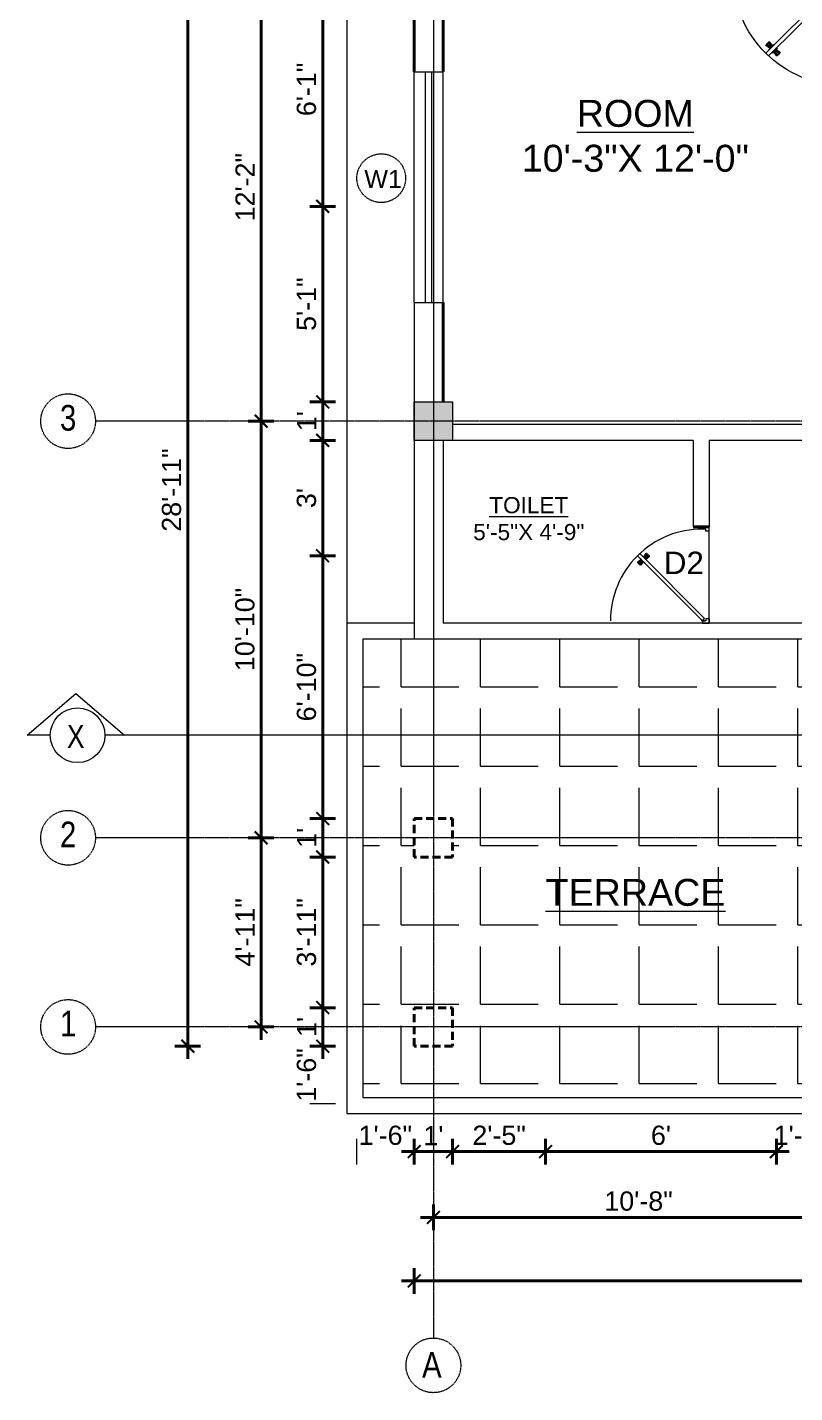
# Model space of a CAD drawing. Header units: inches. Extents: x 160056 to 168773, y -25300 to -22134.
# Drawn here: x 167618.6 to 167858, y -23704.1 to -23278.1 of the extents above; entities that cross this region are included whole.
import ezdxf

# ---------------------------------------------------------------- set-up
doc = ezdxf.new("R2010")
doc.units = ezdxf.units.IN
doc.header["$LTSCALE"] = 0.5
doc.header["$MEASUREMENT"] = 0
doc.header["$PDMODE"] = 66
doc.linetypes.add('CENTER', pattern=[2, 1.25, -0.25, 0.25, -0.25])
doc.linetypes.add('HIDDEN', pattern=[0.375, 0.25, -0.125])
for name, color, linetype, lineweight in [('Annotate-Lite.w', 177, 'Continuous', 9), ('Annotations-Bold.w', 177, 'Continuous', 13), ('DOOR & WIN', 1, 'Continuous', 25), ('PUERTAS', 7, 'Continuous', 9), ('TEXT', 220, 'Continuous', 9), ('wall', 1, 'Continuous', 40)]:
    doc.layers.add(name, color=color, linetype=linetype, lineweight=lineweight)
doc.styles.add('ARAIL', font='ARIALN.TTF')
doc.styles.add('DIMTEXT', font='arial.ttf', dxfattribs={"height": 6})
doc.styles.add('gaurav', font='arial.ttf')
doc.styles.get("Standard").update_dxf_attribs({"font": 'arial.ttf'})
doc.dimstyles.new('1 by 96', dxfattribs={"dimtxt": 6, "dimasz": 4, "dimexe": 4, "dimexo": 4, "dimgap": 2, "dimtad": 1, "dimdec": 0, "dimzin": 0, "dimdsep": 46, "dimlunit": 4, "dimtxsty": 'Standard', "dimblk": 'ARCHTICK', "dimcen": 0, "dimdle": 4, "dimadec": 0, "dimazin": 0, "dimtfac": 1, "dimtdec": 0, "dimtix": 1, "dimtofl": 0, "dimtmove": 1, "dimatfit": 3, "dimldrblk": 'ARCHTICK', "dimfxl": 4, "dimfxlon": 1, "dimtolj": 1, "dimtzin": 0, "dimlwd": -1, "dimlwe": -1, "dimarcsym": 0})

# ---------------------------------------------------------------- blocks, each defined once
blk = doc.blocks.new('2ft6in')
at = {"layer": 'PUERTAS', "color": 2}
for p, q in [((0.84, 2.1), (21.02, 22.28)), ((21.71, 21.6), (1.47, 1.37)), ((18.33, 21.76), (18.31, 21.77)), ((21.71, 21.6), (21.02, 22.28)), ((21.18, 18.9), (21.2, 18.89)), ((0, 2), (0, 0)), ((0.6, 2), (0, 2)), ((1.33, 0), (0, 0)), ((0.6, 1.26), (0.6, 2.04)), ((0.67, 1.26), (0.6, 1.26)), ((0.67, 1.26), (0.67, 2.01)), ((0.67, 1), (0.67, 1.26)), ((1.33, 1), (0.67, 1)), ((1.31, 1.53), (0.79, 2.06)), ((1.36, 1.58), (0.81, 2.12)), ((1.36, 1.58), (1.31, 1.53)), ((1.47, 1.37), (1.31, 1.53)), ((1.33, 0), (1.33, 1)), ((28.67, 0), (28.67, 1)), ((28.67, 1), (29.33, 1)), ((28.67, 0), (30, 0)), ((29.33, 1), (29.33, 2)), ((29.33, 2), (30, 2)), ((30, 0), (30, 2))]:
    blk.add_line(p, q, dxfattribs=at)
at = {"layer": 'PUERTAS', "color": 8}
for p, q in [((18.81, 20.78), (18.04, 21.4)), ((18.86, 20.83), (18.08, 21.46)), ((18.95, 20.92), (18.2, 21.58)), ((18.44, 21.9), (18.31, 21.77)), ((19.07, 21.03), (18.34, 21.72)), ((18.44, 21.9), (18.56, 22.02)), ((18.58, 22.01), (18.56, 22.02)), ((19.3, 21.26), (18.61, 22)), ((19.42, 21.38), (18.75, 22.14)), ((19.51, 21.48), (18.88, 22.26)), ((19.55, 21.53), (18.93, 22.3)), ((19.53, 21.21), (19.44, 21.3)), ((20.07, 21.42), (19.64, 21.15)), ((18.91, 20.27), (19.19, 20.69)), ((19.13, 20.8), (19.03, 20.9)), ((19.15, 20.82), (19.05, 20.92)), ((19.09, 20.44), (19.25, 20.76)), ((19.19, 20.87), (19.1, 20.96)), ((19.25, 20.93), (19.16, 21.02)), ((19.28, 20.63), (19.32, 20.83)), ((19.4, 21.08), (19.31, 21.17)), ((19.47, 21.15), (19.38, 21.24)), ((19.43, 20.78), (19.4, 20.9)), ((19.51, 21.19), (19.42, 21.28)), ((19.55, 20.91), (19.43, 20.94)), ((19.7, 21.06), (19.51, 21.01)), ((19.89, 21.24), (19.58, 21.08)), ((19.69, 19.49), (20.12, 19.76)), ((19.87, 19.67), (20.18, 19.83)), ((20.06, 19.85), (20.25, 19.9)), ((20.21, 20), (20.33, 19.97)), ((20.21, 19.38), (20.83, 18.61)), ((20.23, 19.7), (20.32, 19.61)), ((20.25, 19.72), (20.34, 19.63)), ((20.25, 19.43), (20.88, 18.65)), ((20.29, 19.76), (20.38, 19.67)), ((20.33, 20.13), (20.36, 20.01)), ((20.34, 19.53), (21, 18.77)), ((20.36, 19.83), (20.45, 19.74)), ((20.48, 20.28), (20.44, 20.08)), ((20.46, 19.64), (21.14, 18.91)), ((20.5, 19.98), (20.6, 19.89)), ((20.67, 20.47), (20.51, 20.15)), ((20.85, 20.64), (20.57, 20.22)), ((20.57, 20.04), (20.66, 19.95)), ((20.61, 20.09), (20.7, 19.99)), ((20.63, 20.11), (20.72, 20.01)), ((20.69, 19.87), (21.42, 19.19)), ((20.81, 19.99), (21.56, 19.33)), ((20.9, 20.08), (21.68, 19.45)), ((20.95, 20.13), (21.72, 19.51)), ((21.32, 19.01), (21.2, 18.89)), ((21.32, 19.01), (21.44, 19.14)), ((21.43, 19.15), (21.44, 19.14)), ((0, 0), (30, 0))]:
    blk.add_line(p, q, dxfattribs=at)
at = {"layer": 'PUERTAS', "color": 1}
for p, q in [((18.06, 21.44), (18.48, 21.86)), ((18.74, 20.79), (18.06, 21.34)), ((18.08, 21.51), (18.45, 21.88)), ((18.11, 21.49), (18.08, 21.51)), ((18.82, 22.25), (18.45, 21.88)), ((18.9, 22.28), (18.48, 21.86)), ((18.84, 22.23), (18.82, 22.25)), ((19.54, 21.59), (18.99, 22.27)), ((19.54, 21.5), (19.18, 21.15)), ((19.45, 21.31), (19.24, 21.1)), ((19.45, 21.41), (19.45, 21.41)), ((19.54, 21.22), (19.45, 21.31)), ((20.12, 21.49), (19.74, 21.24)), ((20.22, 21.48), (20.22, 21.49)), ((18.83, 20.8), (19.18, 21.15)), ((18.84, 20.21), (19.1, 20.6)), ((18.85, 20.11), (18.84, 20.12)), ((18.92, 20.89), (18.93, 20.88)), ((19.02, 20.88), (19.24, 21.1)), ((19.12, 20.8), (19.03, 20.89)), ((19.1, 20.7), (19.11, 20.69)), ((19.1, 20.6), (19.1, 20.6)), ((19.11, 20.79), (19.33, 21.01)), ((19.55, 21.22), (19.33, 21.01)), ((19.53, 19.43), (19.54, 19.42)), ((19.64, 21.23), (19.64, 21.23)), ((19.64, 19.42), (20.02, 19.67)), ((19.74, 21.24), (19.73, 21.23)), ((20.02, 19.67), (20.03, 19.68)), ((20.12, 19.68), (20.12, 19.68)), ((20.21, 19.69), (20.43, 19.9)), ((20.22, 19.41), (20.57, 19.76)), ((20.22, 19.69), (20.31, 19.6)), ((20.22, 19.32), (20.76, 18.64)), ((20.31, 19.6), (20.52, 19.81)), ((20.31, 19.5), (20.31, 19.5)), ((20.65, 20.12), (20.43, 19.9)), ((20.74, 20.03), (20.52, 19.81)), ((20.93, 20.11), (20.57, 19.76)), ((20.64, 20.11), (20.73, 20.02)), ((20.66, 20.31), (20.65, 20.31)), ((20.65, 20.21), (20.65, 20.22)), ((20.91, 20.7), (20.66, 20.31)), ((20.84, 20.02), (20.83, 20.03)), ((20.86, 18.63), (21.28, 19.05)), ((20.91, 20.8), (20.91, 20.79)), ((20.91, 18.68), (20.94, 18.66)), ((20.94, 18.66), (21.31, 19.03)), ((21.02, 20.12), (21.7, 19.57)), ((21.7, 19.47), (21.28, 19.05)), ((21.67, 19.4), (21.31, 19.03)), ((21.65, 19.42), (21.67, 19.4))]:
    blk.add_line(p, q, dxfattribs=at)
at = {"layer": 'PUERTAS', "color": 2}
for radius in [0.129, 0.0627]:
    blk.add_circle((0.68, 2.14), radius, dxfattribs=at)
at = {"layer": 'PUERTAS', "color": 8}
blk.add_arc((0.68, 2.14), 28.65, 359.7285, 90.0333, dxfattribs=at)
at = {"layer": 'PUERTAS', "color": 1}
for centre, start, end in [((18.94, 22.23), 38.9236, 135), ((19.4, 21.36), 315, 45), ((19.49, 21.55), 315, 38.9236), ((20.17, 21.44), 45, 135), ((18.78, 20.84), 231.0764, 315), ((18.89, 20.16), 135, 225), ((18.97, 20.93), 225, 315), ((19.16, 20.74), 135, 219.7428), ((19.06, 20.65), 315, 39.7428), ((19.59, 19.47), 225, 315), ((19.6, 21.18), 50.2572, 135), ((19.68, 21.28), 230.2572, 315), ((20.07, 19.63), 50.2572, 135), ((20.16, 19.73), 230.2572, 315), ((20.27, 19.36), 135, 218.9236), ((20.35, 19.55), 135, 225), ((20.7, 20.26), 135, 219.7428), ((20.6, 20.17), 315, 39.7428), ((20.78, 19.98), 45, 135), ((20.82, 18.68), 218.9236, 315), ((20.87, 20.75), 315, 45), ((20.98, 20.07), 51.0764, 135), ((21.65, 19.52), 315, 51.0764)]:
    blk.add_arc(centre, 0.0667, start, end, dxfattribs=at)
blk = doc.blocks.new('*U216')
at = {"color": 3}
blk.add_blockref('2ft6in', (0, 0), dxfattribs=at)
blk = doc.blocks.new('3ft')
at = {"layer": 'PUERTAS', "color": 6}
for p, q in [((1.01, 2.52), (25.23, 26.74)), ((26.05, 25.92), (1.77, 1.64)), ((26.05, 25.92), (25.23, 26.74)), ((0, 2.4), (0, 0)), ((0.72, 2.4), (0, 2.4)), ((1.6, 0), (0, 0)), ((0.72, 1.52), (0.72, 2.44)), ((0.8, 1.52), (0.72, 1.52)), ((0.8, 1.52), (0.8, 2.41)), ((0.8, 1.2), (0.8, 1.52)), ((1.6, 1.2), (0.8, 1.2)), ((1.57, 1.84), (0.94, 2.47)), ((1.63, 1.89), (0.97, 2.55)), ((1.63, 1.89), (1.57, 1.84)), ((1.77, 1.64), (1.57, 1.84)), ((1.6, 0), (1.6, 1.2)), ((34.4, 0), (34.4, 1.2)), ((34.4, 1.2), (35.2, 1.2)), ((34.4, 0), (36, 0)), ((35.2, 1.2), (35.2, 2.4)), ((35.2, 2.4), (36, 2.4)), ((36, 0), (36, 2.4))]:
    blk.add_line(p, q, dxfattribs=at)
at = {"layer": 'PUERTAS', "color": 8}
for p, q in [((22.57, 24.94), (21.65, 25.68)), ((22.63, 24.99), (21.69, 25.75)), ((22.74, 25.1), (21.84, 25.9)), ((22.13, 26.28), (21.98, 26.13)), ((22.88, 25.24), (22.01, 26.06)), ((22.13, 26.28), (22.27, 26.42)), ((22.29, 26.41), (22.27, 26.42)), ((23.16, 25.52), (22.34, 26.39)), ((23.3, 25.66), (22.5, 26.56)), ((23.41, 25.77), (22.65, 26.71)), ((23.46, 25.83), (22.72, 26.75)), ((23.44, 25.45), (23.33, 25.56)), ((24.08, 25.71), (23.57, 25.38)), ((22.69, 24.32), (23.02, 24.83)), ((22.95, 24.96), (22.84, 25.07)), ((22.98, 24.99), (22.86, 25.1)), ((23.03, 25.04), (22.91, 25.15)), ((22.91, 24.53), (23.1, 24.91)), ((23.11, 25.12), (22.99, 25.23)), ((23.13, 24.76), (23.18, 24.99)), ((23.28, 25.3), (23.17, 25.41)), ((23.36, 25.37), (23.25, 25.49)), ((23.31, 24.94), (23.28, 25.08)), ((23.41, 25.43), (23.3, 25.54)), ((23.46, 25.09), (23.32, 25.13)), ((23.64, 25.27), (23.41, 25.22)), ((23.87, 25.49), (23.49, 25.3)), ((23.63, 23.38), (24.14, 23.72)), ((23.84, 23.6), (24.22, 23.79)), ((24.07, 23.82), (24.3, 23.88)), ((24.25, 24), (24.39, 23.97)), ((24.25, 23.26), (24.99, 22.34)), ((24.27, 23.64), (24.38, 23.53)), ((24.3, 23.67), (24.41, 23.56)), ((24.3, 23.32), (25.06, 22.38)), ((24.35, 23.72), (24.46, 23.61)), ((24.4, 24.15), (24.43, 24.01)), ((24.41, 23.43), (25.2, 22.53)), ((24.43, 23.8), (24.54, 23.69)), ((24.58, 24.33), (24.52, 24.1)), ((24.55, 23.57), (25.37, 22.7)), ((24.6, 23.97), (24.72, 23.86)), ((24.8, 24.56), (24.61, 24.18)), ((25.02, 24.77), (24.68, 24.26)), ((24.68, 24.05), (24.79, 23.94)), ((24.73, 24.1), (24.85, 23.99)), ((24.76, 24.13), (24.87, 24.02)), ((24.83, 23.85), (25.7, 23.03)), ((24.97, 23.99), (25.87, 23.2)), ((25.08, 24.1), (26.02, 23.34)), ((25.14, 24.15), (26.06, 23.41)), ((25.58, 22.82), (25.43, 22.67)), ((25.58, 22.82), (25.73, 22.97)), ((25.72, 22.98), (25.73, 22.97)), ((0, 0), (36, 0))]:
    blk.add_line(p, q, dxfattribs=at)
at = {"layer": 'PUERTAS', "color": 1}
for p, q in [((21.67, 25.73), (22.17, 26.23)), ((22.49, 24.95), (21.67, 25.61)), ((21.7, 25.82), (22.14, 26.26)), ((21.73, 25.79), (21.7, 25.82)), ((22.58, 26.7), (22.14, 26.26)), ((22.67, 26.73), (22.17, 26.23)), ((22.61, 26.67), (22.58, 26.7)), ((23.45, 25.91), (22.79, 26.73)), ((23.44, 25.81), (23.02, 25.38)), ((23.34, 25.58), (23.08, 25.32)), ((23.33, 25.7), (23.34, 25.69)), ((23.45, 25.46), (23.33, 25.57)), ((24.15, 25.79), (23.68, 25.48)), ((24.27, 25.78), (24.26, 25.79)), ((22.6, 24.96), (23.02, 25.38)), ((22.61, 24.25), (22.92, 24.72)), ((22.62, 24.13), (22.61, 24.14)), ((22.7, 25.07), (22.71, 25.06)), ((22.82, 25.06), (23.08, 25.32)), ((22.94, 24.95), (22.83, 25.07)), ((22.92, 24.72), (22.92, 24.72)), ((22.93, 24.94), (23.19, 25.21)), ((22.93, 24.84), (22.93, 24.83)), ((23.46, 25.47), (23.19, 25.21)), ((23.44, 23.31), (23.45, 23.3)), ((23.56, 23.3), (24.03, 23.61)), ((23.57, 25.47), (23.57, 25.47)), ((23.68, 25.48), (23.68, 25.48)), ((24.03, 23.61), (24.03, 23.62)), ((24.14, 23.62), (24.14, 23.62)), ((24.25, 23.62), (24.51, 23.89)), ((24.26, 23.29), (24.69, 23.71)), ((24.26, 23.63), (24.37, 23.52)), ((24.26, 23.18), (24.92, 22.37)), ((24.37, 23.52), (24.63, 23.77)), ((24.37, 23.4), (24.37, 23.4)), ((24.78, 24.15), (24.51, 23.89)), ((24.89, 24.03), (24.63, 23.77)), ((25.11, 24.14), (24.69, 23.71)), ((24.77, 24.14), (24.88, 24.03)), ((24.79, 24.38), (24.78, 24.37)), ((24.78, 24.26), (24.78, 24.26)), ((25.1, 24.84), (24.79, 24.38)), ((25, 24.03), (25, 24.03)), ((25.04, 22.36), (25.54, 22.86)), ((25.09, 24.96), (25.1, 24.95)), ((25.1, 22.42), (25.13, 22.39)), ((25.13, 22.39), (25.57, 22.83)), ((25.22, 24.14), (26.03, 23.48)), ((26.04, 23.37), (25.54, 22.86)), ((26.01, 23.27), (25.57, 22.83)), ((25.98, 23.3), (26.01, 23.27))]:
    blk.add_line(p, q, dxfattribs=at)
at = {"layer": 'PUERTAS', "color": 2}
for p, q in [((21.99, 26.11), (21.98, 26.13)), ((25.42, 22.68), (25.43, 22.67))]:
    blk.add_line(p, q, dxfattribs=at)
at = {"layer": 'PUERTAS', "color": 6}
for radius in [0.155, 0.0752]:
    blk.add_circle((0.82, 2.56), radius, dxfattribs=at)
blk.add_arc((0.82, 2.56), 34.38, 359.7285, 90.0333, dxfattribs=at)
at = {"layer": 'PUERTAS', "color": 1}
for centre, start, end in [((22.73, 26.68), 38.9236, 135), ((23.28, 25.63), 315, 45), ((23.39, 25.86), 315, 38.9236), ((24.2, 25.73), 45, 135), ((22.54, 25.01), 231.0764, 315), ((22.67, 24.2), 135, 225), ((22.77, 25.12), 225, 315), ((22.99, 24.89), 135, 219.7428), ((22.87, 24.78), 315, 39.7428), ((23.51, 23.36), 225, 315), ((23.51, 25.41), 50.2572, 135), ((23.62, 25.53), 230.2572, 315), ((24.09, 23.56), 50.2572, 135), ((24.2, 23.68), 230.2572, 315), ((24.32, 23.23), 135, 218.9236), ((24.42, 23.46), 135, 225), ((24.84, 24.31), 135, 219.7428), ((24.72, 24.21), 315, 39.7428), ((24.94, 23.98), 45, 135), ((24.98, 22.42), 218.9236, 315), ((25.04, 24.89), 315, 45), ((25.17, 24.08), 51.0764, 135), ((25.98, 23.42), 315, 51.0764)]:
    blk.add_arc(centre, 0.08, start, end, dxfattribs=at)
blk = doc.blocks.new('*U213')
at = {"color": 3, "xscale": -1}
blk.add_blockref('3ft', (42, 0), dxfattribs=at)
blk = doc.blocks.new('_ArchTick')
at = {"color": 0, "linetype": 'ByBlock', "const_width": 0.15}
blk.add_lwpolyline([(-0.5, -0.5), (0.5, 0.5)], dxfattribs=at)
blk = doc.blocks.new('*D1685')
at = {"layer": 'Defpoints', "color": 0, "transparency": 16777216}
for p in [(167739.27, -23261.02), (167710.74, -23334.02), (167739.27, -23334.02)]:
    blk.add_point(p, dxfattribs=at)
at = {"layer": 'wall', "color": 0, "transparency": 16777216}
for p, q in [((167710.74, -23257.02), (167710.74, -23338.02)), ((167714.74, -23261.02), (167706.74, -23261.02)), ((167714.74, -23334.02), (167706.74, -23334.02))]:
    blk.add_line(p, q, dxfattribs=at)
at = {"layer": 'wall', "color": 0, "transparency": 16777216, "xscale": 4, "yscale": 4, "zscale": 4}
for p, rotation in [((167710.74, -23261.02), 90), ((167710.74, -23334.02), 270)]:
    blk.add_blockref('_ArchTick', p, dxfattribs=dict(at, rotation=rotation))
at = {"layer": 'wall', "color": 0, "transparency": 16777216, "insert": (167705.68, -23297.52), "char_height": 6, "attachment_point": 5, "rotation": 90}
blk.add_mtext('\\A1;6\'-1"', dxfattribs=at)
blk = doc.blocks.new('*D1686')
at = {"layer": 'Defpoints', "color": 0, "transparency": 16777216}
for p in [(167739.27, -23334.02), (167710.74, -23395.02), (167739.27, -23395.02)]:
    blk.add_point(p, dxfattribs=at)
at = {"layer": 'wall', "color": 0, "transparency": 16777216}
for p, q in [((167710.74, -23330.02), (167710.74, -23399.02)), ((167714.74, -23334.02), (167706.74, -23334.02)), ((167714.74, -23395.02), (167706.74, -23395.02))]:
    blk.add_line(p, q, dxfattribs=at)
at = {"layer": 'wall', "color": 0, "transparency": 16777216, "xscale": 4, "yscale": 4, "zscale": 4}
for p, rotation in [((167710.74, -23334.02), 90), ((167710.74, -23395.02), 270)]:
    blk.add_blockref('_ArchTick', p, dxfattribs=dict(at, rotation=rotation))
at = {"layer": 'wall', "color": 0, "transparency": 16777216, "insert": (167705.68, -23364.52), "char_height": 6, "attachment_point": 5, "rotation": 90}
blk.add_mtext('\\A1;5\'-1"', dxfattribs=at)
blk = doc.blocks.new('*D1687')
at = {"layer": 'Defpoints', "color": 0, "transparency": 16777216}
for p in [(167739.27, -23395.02), (167710.74, -23407.02), (167739.27, -23407.02)]:
    blk.add_point(p, dxfattribs=at)
at = {"layer": 'wall', "color": 0, "transparency": 16777216}
for p, q in [((167710.74, -23391.02), (167710.74, -23411.02)), ((167714.74, -23395.02), (167706.74, -23395.02)), ((167714.74, -23407.02), (167706.74, -23407.02))]:
    blk.add_line(p, q, dxfattribs=at)
at = {"layer": 'wall', "color": 0, "transparency": 16777216, "xscale": 4, "yscale": 4, "zscale": 4}
for p, rotation in [((167710.74, -23395.02), 90), ((167710.74, -23407.02), 270)]:
    blk.add_blockref('_ArchTick', p, dxfattribs=dict(at, rotation=rotation))
at = {"layer": 'wall', "color": 0, "transparency": 16777216, "insert": (167705.73, -23401.02), "char_height": 6, "attachment_point": 5, "rotation": 90}
blk.add_mtext("\\A1;1'", dxfattribs=at)
blk = doc.blocks.new('*D1688')
at = {"layer": 'Defpoints', "color": 0, "transparency": 16777216}
for p in [(167739.27, -23407.02), (167710.74, -23443.02), (167739.27, -23443.02)]:
    blk.add_point(p, dxfattribs=at)
at = {"layer": 'wall', "color": 0, "transparency": 16777216}
for p, q in [((167710.74, -23403.02), (167710.74, -23447.02)), ((167714.74, -23407.02), (167706.74, -23407.02)), ((167714.74, -23443.02), (167706.74, -23443.02))]:
    blk.add_line(p, q, dxfattribs=at)
at = {"layer": 'wall', "color": 0, "transparency": 16777216, "xscale": 4, "yscale": 4, "zscale": 4}
for p, rotation in [((167710.74, -23407.02), 90), ((167710.74, -23443.02), 270)]:
    blk.add_blockref('_ArchTick', p, dxfattribs=dict(at, rotation=rotation))
at = {"layer": 'wall', "color": 0, "transparency": 16777216, "insert": (167705.68, -23425.02), "char_height": 6, "attachment_point": 5, "rotation": 90}
blk.add_mtext("\\A1;3'", dxfattribs=at)
blk = doc.blocks.new('*D1689')
at = {"layer": 'Defpoints', "color": 0, "transparency": 16777216}
for p in [(167739.27, -23443.02), (167710.74, -23525.02), (167739.27, -23525.02)]:
    blk.add_point(p, dxfattribs=at)
at = {"layer": 'wall', "color": 0, "transparency": 16777216}
for p, q in [((167710.74, -23439.02), (167710.74, -23529.02)), ((167714.74, -23443.02), (167706.74, -23443.02)), ((167714.74, -23525.02), (167706.74, -23525.02))]:
    blk.add_line(p, q, dxfattribs=at)
at = {"layer": 'wall', "color": 0, "transparency": 16777216, "xscale": 4, "yscale": 4, "zscale": 4}
for p, rotation in [((167710.74, -23443.02), 90), ((167710.74, -23525.02), 270)]:
    blk.add_blockref('_ArchTick', p, dxfattribs=dict(at, rotation=rotation))
at = {"layer": 'wall', "color": 0, "transparency": 16777216, "insert": (167705.68, -23484.02), "char_height": 6, "attachment_point": 5, "rotation": 90}
blk.add_mtext('\\A1;6\'-10"', dxfattribs=at)
blk = doc.blocks.new('*D1690')
at = {"layer": 'Defpoints', "color": 0, "transparency": 16777216}
for p in [(167739.27, -23525.02), (167710.74, -23537.02), (167739.27, -23537.02)]:
    blk.add_point(p, dxfattribs=at)
at = {"layer": 'wall', "color": 0, "transparency": 16777216}
for p, q in [((167710.74, -23521.02), (167710.74, -23541.02)), ((167714.74, -23525.02), (167706.74, -23525.02)), ((167714.74, -23537.02), (167706.74, -23537.02))]:
    blk.add_line(p, q, dxfattribs=at)
at = {"layer": 'wall', "color": 0, "transparency": 16777216, "xscale": 4, "yscale": 4, "zscale": 4}
for p, rotation in [((167710.74, -23525.02), 90), ((167710.74, -23537.02), 270)]:
    blk.add_blockref('_ArchTick', p, dxfattribs=dict(at, rotation=rotation))
at = {"layer": 'wall', "color": 0, "transparency": 16777216, "insert": (167705.73, -23531.02), "char_height": 6, "attachment_point": 5, "rotation": 90}
blk.add_mtext("\\A1;1'", dxfattribs=at)
blk = doc.blocks.new('*D1691')
at = {"layer": 'Defpoints', "color": 0, "transparency": 16777216}
for p in [(167739.27, -23537.02), (167710.74, -23584.02), (167739.27, -23584.02)]:
    blk.add_point(p, dxfattribs=at)
at = {"layer": 'wall', "color": 0, "transparency": 16777216}
for p, q in [((167710.74, -23533.02), (167710.74, -23588.02)), ((167714.74, -23537.02), (167706.74, -23537.02)), ((167714.74, -23584.02), (167706.74, -23584.02))]:
    blk.add_line(p, q, dxfattribs=at)
at = {"layer": 'wall', "color": 0, "transparency": 16777216, "xscale": 4, "yscale": 4, "zscale": 4}
for p, rotation in [((167710.74, -23537.02), 90), ((167710.74, -23584.02), 270)]:
    blk.add_blockref('_ArchTick', p, dxfattribs=dict(at, rotation=rotation))
at = {"layer": 'wall', "color": 0, "transparency": 16777216, "insert": (167705.68, -23560.52), "char_height": 6, "attachment_point": 5, "rotation": 90}
blk.add_mtext('\\A1;3\'-11"', dxfattribs=at)
blk = doc.blocks.new('*D1692')
at = {"layer": 'Defpoints', "color": 0, "transparency": 16777216}
for p in [(167739.27, -23584.02), (167710.74, -23596.02), (167739.27, -23596.02)]:
    blk.add_point(p, dxfattribs=at)
at = {"layer": 'wall', "color": 0, "transparency": 16777216}
for p, q in [((167710.74, -23580.02), (167710.74, -23600.02)), ((167714.74, -23584.02), (167706.74, -23584.02)), ((167714.74, -23596.02), (167706.74, -23596.02))]:
    blk.add_line(p, q, dxfattribs=at)
at = {"layer": 'wall', "color": 0, "transparency": 16777216, "xscale": 4, "yscale": 4, "zscale": 4}
for p, rotation in [((167710.74, -23584.02), 90), ((167710.74, -23596.02), 270)]:
    blk.add_blockref('_ArchTick', p, dxfattribs=dict(at, rotation=rotation))
at = {"layer": 'wall', "color": 0, "transparency": 16777216, "insert": (167705.73, -23590.02), "char_height": 6, "attachment_point": 5, "rotation": 90}
blk.add_mtext("\\A1;1'", dxfattribs=at)
blk = doc.blocks.new('*D1693')
at = {"layer": 'Defpoints', "color": 0, "transparency": 16777216}
for p in [(167691.53, -23531.02), (167739.27, -23531.02), (167739.27, -23590.02)]:
    blk.add_point(p, dxfattribs=at)
at = {"layer": 'wall', "color": 0, "transparency": 16777216}
for p, q in [((167691.53, -23594.02), (167691.53, -23527.02)), ((167695.53, -23531.02), (167687.53, -23531.02)), ((167695.53, -23590.02), (167687.53, -23590.02))]:
    blk.add_line(p, q, dxfattribs=at)
at = {"layer": 'wall', "color": 0, "transparency": 16777216, "xscale": 4, "yscale": 4, "zscale": 4}
for p, rotation in [((167691.53, -23531.02), 90), ((167691.53, -23590.02), 270)]:
    blk.add_blockref('_ArchTick', p, dxfattribs=dict(at, rotation=rotation))
at = {"layer": 'wall', "color": 0, "transparency": 16777216, "insert": (167686.52, -23560.52), "char_height": 6, "attachment_point": 5, "rotation": 90}
blk.add_mtext('\\A1;4\'-11"', dxfattribs=at)
blk = doc.blocks.new('*D1694')
at = {"layer": 'Defpoints', "color": 0, "transparency": 16777216}
for p in [(167691.53, -23401.02), (167739.27, -23401.02), (167739.27, -23531.02)]:
    blk.add_point(p, dxfattribs=at)
at = {"layer": 'wall', "color": 0, "transparency": 16777216}
for p, q in [((167691.53, -23535.02), (167691.53, -23397.02)), ((167695.53, -23401.02), (167687.53, -23401.02)), ((167695.53, -23531.02), (167687.53, -23531.02))]:
    blk.add_line(p, q, dxfattribs=at)
at = {"layer": 'wall', "color": 0, "transparency": 16777216, "xscale": 4, "yscale": 4, "zscale": 4}
for p, rotation in [((167691.53, -23401.02), 90), ((167691.53, -23531.02), 270)]:
    blk.add_blockref('_ArchTick', p, dxfattribs=dict(at, rotation=rotation))
at = {"layer": 'wall', "color": 0, "transparency": 16777216, "insert": (167686.47, -23466.02), "char_height": 6, "attachment_point": 5, "rotation": 90}
blk.add_mtext('\\A1;10\'-10"', dxfattribs=at)
blk = doc.blocks.new('*D1695')
at = {"layer": 'Defpoints', "color": 0, "transparency": 16777216}
for p in [(167691.53, -23255.02), (167739.27, -23255.02), (167739.27, -23401.02)]:
    blk.add_point(p, dxfattribs=at)
at = {"layer": 'wall', "color": 0, "transparency": 16777216}
for p, q in [((167691.53, -23405.02), (167691.53, -23251.02)), ((167695.53, -23255.02), (167687.53, -23255.02)), ((167695.53, -23401.02), (167687.53, -23401.02))]:
    blk.add_line(p, q, dxfattribs=at)
at = {"layer": 'wall', "color": 0, "transparency": 16777216, "xscale": 4, "yscale": 4, "zscale": 4}
for p, rotation in [((167691.53, -23255.02), 90), ((167691.53, -23401.02), 270)]:
    blk.add_blockref('_ArchTick', p, dxfattribs=dict(at, rotation=rotation))
at = {"layer": 'wall', "color": 0, "transparency": 16777216, "insert": (167686.52, -23328.02), "char_height": 6, "attachment_point": 5, "rotation": 90}
blk.add_mtext('\\A1;12\'-2"', dxfattribs=at)
blk = doc.blocks.new('*D1696')
at = {"layer": 'Defpoints', "color": 0, "transparency": 16777216}
for p in [(167739.27, -23249.02), (167668.65, -23596.02), (167739.27, -23596.02)]:
    blk.add_point(p, dxfattribs=at)
at = {"layer": 'wall', "color": 0, "transparency": 16777216}
for p, q in [((167668.65, -23245.02), (167668.65, -23600.02)), ((167672.65, -23249.02), (167664.65, -23249.02)), ((167672.65, -23596.02), (167664.65, -23596.02))]:
    blk.add_line(p, q, dxfattribs=at)
at = {"layer": 'wall', "color": 0, "transparency": 16777216, "xscale": 4, "yscale": 4, "zscale": 4}
for p, rotation in [((167668.65, -23249.02), 90), ((167668.65, -23596.02), 270)]:
    blk.add_blockref('_ArchTick', p, dxfattribs=dict(at, rotation=rotation))
at = {"layer": 'wall', "color": 0, "transparency": 16777216, "insert": (167663.59, -23422.52), "char_height": 6, "attachment_point": 5, "rotation": 90}
blk.add_mtext('\\A1;28\'-11"', dxfattribs=at)
blk = doc.blocks.new('*D1708')
at = {"layer": 'Defpoints', "color": 0, "transparency": 16777216}
for p in [(167739.27, -23596.02), (167751.27, -23596.02), (167751.27, -23628.94)]:
    blk.add_point(p, dxfattribs=at)
at = {"layer": 'wall', "color": 0, "transparency": 16777216}
for p, q in [((167739.27, -23624.94), (167739.27, -23632.94)), ((167751.27, -23624.94), (167751.27, -23632.94)), ((167735.27, -23628.94), (167755.27, -23628.94))]:
    blk.add_line(p, q, dxfattribs=at)
at = {"layer": 'wall', "color": 0, "transparency": 16777216, "xscale": 4, "yscale": 4, "zscale": 4, "rotation": 180}
blk.add_blockref('_ArchTick', (167739.27, -23628.94), dxfattribs=at)
at = {"layer": 'wall', "color": 0, "transparency": 16777216, "xscale": 4, "yscale": 4, "zscale": 4}
blk.add_blockref('_ArchTick', (167751.27, -23628.94), dxfattribs=at)
at = {"layer": 'wall', "color": 0, "transparency": 16777216, "insert": (167745.27, -23623.92), "char_height": 6, "attachment_point": 5}
blk.add_mtext("\\A1;1'", dxfattribs=at)
blk = doc.blocks.new('*D1709')
at = {"layer": 'Defpoints', "color": 0, "transparency": 16777216}
for p in [(167751.27, -23596.02), (167780.27, -23596.02), (167780.27, -23628.94)]:
    blk.add_point(p, dxfattribs=at)
at = {"layer": 'wall', "color": 0, "transparency": 16777216}
for p, q in [((167751.27, -23624.94), (167751.27, -23632.94)), ((167780.27, -23624.94), (167780.27, -23632.94)), ((167747.27, -23628.94), (167784.27, -23628.94))]:
    blk.add_line(p, q, dxfattribs=at)
at = {"layer": 'wall', "color": 0, "transparency": 16777216, "xscale": 4, "yscale": 4, "zscale": 4, "rotation": 180}
blk.add_blockref('_ArchTick', (167751.27, -23628.94), dxfattribs=at)
at = {"layer": 'wall', "color": 0, "transparency": 16777216, "xscale": 4, "yscale": 4, "zscale": 4}
blk.add_blockref('_ArchTick', (167780.27, -23628.94), dxfattribs=at)
at = {"layer": 'wall', "color": 0, "transparency": 16777216, "insert": (167765.77, -23623.87), "char_height": 6, "attachment_point": 5}
blk.add_mtext('\\A1;2\'-5"', dxfattribs=at)
blk = doc.blocks.new('*D1710')
at = {"layer": 'Defpoints', "color": 0, "transparency": 16777216}
for p in [(167780.27, -23596.02), (167852.27, -23596.02), (167852.27, -23628.94)]:
    blk.add_point(p, dxfattribs=at)
at = {"layer": 'wall', "color": 0, "transparency": 16777216}
for p, q in [((167780.27, -23624.94), (167780.27, -23632.94)), ((167852.27, -23624.94), (167852.27, -23632.94)), ((167776.27, -23628.94), (167856.27, -23628.94))]:
    blk.add_line(p, q, dxfattribs=at)
at = {"layer": 'wall', "color": 0, "transparency": 16777216, "xscale": 4, "yscale": 4, "zscale": 4, "rotation": 180}
blk.add_blockref('_ArchTick', (167780.27, -23628.94), dxfattribs=at)
at = {"layer": 'wall', "color": 0, "transparency": 16777216, "xscale": 4, "yscale": 4, "zscale": 4}
blk.add_blockref('_ArchTick', (167852.27, -23628.94), dxfattribs=at)
at = {"layer": 'wall', "color": 0, "transparency": 16777216, "insert": (167816.27, -23623.87), "char_height": 6, "attachment_point": 5}
blk.add_mtext("\\A1;6'", dxfattribs=at)
blk = doc.blocks.new('*D1711')
at = {"layer": 'Defpoints', "color": 0, "transparency": 16777216}
for p in [(167852.27, -23596.02), (167867.27, -23596.02), (167867.27, -23628.94)]:
    blk.add_point(p, dxfattribs=at)
at = {"layer": 'wall', "color": 0, "transparency": 16777216}
for p, q in [((167852.27, -23624.94), (167852.27, -23632.94)), ((167867.27, -23624.94), (167867.27, -23632.94))]:
    blk.add_line(p, q, dxfattribs=at)
at = {"layer": 'wall', "color": 0, "transparency": 16777216, "insert": (167859.77, -23623.87), "char_height": 6, "attachment_point": 5}
blk.add_mtext('\\A1;1\'-3"', dxfattribs=at)
blk = doc.blocks.new('*D1714')
at = {"layer": 'Defpoints', "color": 0, "transparency": 16777216}
for p in [(167745.27, -23596.02), (167873.27, -23596.02), (167873.27, -23649.45)]:
    blk.add_point(p, dxfattribs=at)
at = {"layer": 'wall', "color": 0, "transparency": 16777216}
for p, q in [((167745.27, -23645.45), (167745.27, -23653.45)), ((167873.27, -23645.45), (167873.27, -23653.45)), ((167741.27, -23649.45), (167877.27, -23649.45))]:
    blk.add_line(p, q, dxfattribs=at)
at = {"layer": 'wall', "color": 0, "transparency": 16777216, "xscale": 4, "yscale": 4, "zscale": 4, "rotation": 180}
blk.add_blockref('_ArchTick', (167745.27, -23649.45), dxfattribs=at)
at = {"layer": 'wall', "color": 0, "transparency": 16777216, "xscale": 4, "yscale": 4, "zscale": 4}
blk.add_blockref('_ArchTick', (167873.27, -23649.45), dxfattribs=at)
at = {"layer": 'wall', "color": 0, "transparency": 16777216, "insert": (167809.27, -23644.39), "char_height": 6, "attachment_point": 5}
blk.add_mtext('\\A1;10\'-8"', dxfattribs=at)
blk = doc.blocks.new('*D1716')
at = {"layer": 'Defpoints', "color": 0, "transparency": 16777216}
for p in [(168007.27, -23537.02), (167739.27, -23596.02), (168007.27, -23669.28)]:
    blk.add_point(p, dxfattribs=at)
at = {"layer": 'wall', "color": 0, "transparency": 16777216}
for p, q in [((167739.27, -23665.28), (167739.27, -23673.28)), ((168007.27, -23665.28), (168007.27, -23673.28)), ((167735.27, -23669.28), (168011.27, -23669.28))]:
    blk.add_line(p, q, dxfattribs=at)
at = {"layer": 'wall', "color": 0, "transparency": 16777216, "xscale": 4, "yscale": 4, "zscale": 4, "rotation": 180}
blk.add_blockref('_ArchTick', (167739.27, -23669.28), dxfattribs=at)
at = {"layer": 'wall', "color": 0, "transparency": 16777216, "xscale": 4, "yscale": 4, "zscale": 4}
blk.add_blockref('_ArchTick', (168007.27, -23669.28), dxfattribs=at)
at = {"layer": 'wall', "color": 0, "transparency": 16777216, "insert": (167873.27, -23664.27), "char_height": 6, "attachment_point": 5}
blk.add_mtext('\\A1;22\'-4"', dxfattribs=at)
blk = doc.blocks.new('*D1719')
at = {"layer": 'Annotate-Lite.w', "color": 0, "transparency": 16777216}
for p, q in [((167721.27, -23624.94), (167721.27, -23632.94)), ((167739.27, -23624.94), (167739.27, -23632.94))]:
    blk.add_line(p, q, dxfattribs=at)
at = {"layer": 'Defpoints', "color": 0, "transparency": 16777216}
for p in [(167739.27, -23596.02), (167721.27, -23614.02), (167721.27, -23628.94)]:
    blk.add_point(p, dxfattribs=at)
at = {"layer": 'Annotate-Lite.w', "color": 0, "transparency": 16777216, "insert": (167730.27, -23623.87), "char_height": 6, "attachment_point": 5}
blk.add_mtext('\\A1;1\'-6"', dxfattribs=at)
blk = doc.blocks.new('*D1720')
at = {"layer": 'Annotate-Lite.w', "color": 0, "transparency": 16777216}
for p, q in [((167714.74, -23596.02), (167706.74, -23596.02)), ((167714.74, -23614.02), (167706.74, -23614.02))]:
    blk.add_line(p, q, dxfattribs=at)
at = {"layer": 'Defpoints', "color": 0, "transparency": 16777216}
for p in [(167739.27, -23596.02), (167710.74, -23614.02), (167721.27, -23614.02)]:
    blk.add_point(p, dxfattribs=at)
at = {"layer": 'Annotate-Lite.w', "color": 0, "transparency": 16777216, "insert": (167705.68, -23605.02), "char_height": 6, "attachment_point": 5, "rotation": 90}
blk.add_mtext('\\A1;1\'-6"', dxfattribs=at)

msp = doc.modelspace()

# ---------------------------------------------------------------- hatches: boundary and pattern name
at = {"layer": 'Annotations-Bold.w', "linetype": 'CENTER', "ltscale": 0.3}
h = msp.add_hatch(dxfattribs=at)
h.set_pattern_fill('ANGLE', color=0, scale=90, style=0)
h.set_pattern_definition([(0, (16586.977, -1852.475), (0, 24.75), [18, -6.75]), (90, (16586.977, -1852.475), (-24.75, 2e-15), [18, -6.75])])
h.paths.add_polyline_path([(167867.27, -23537.02), (167867.27, -23525.02), (167874.27, -23525.02), (167874.27, -23523.42), (167874.27, -23489.02), (167874.27, -23469.02), (167739.27, -23469.02), (167723.27, -23469.02), (167723.27, -23612.02), (167913.27, -23612.02), (167913.27, -23571.02), (168002.27, -23571.02), (168002.27, -23537.02), (167995.27, -23537.02), (167970.27, -23537.02), (167934.27, -23537.02), (167879.27, -23537.02)])
h.paths.add_polyline_path([(167867.27, -23584.02), (167879.27, -23584.02), (167879.27, -23596.02), (167867.27, -23596.02)], flags=16)
h.paths.add_polyline_path([(167751.27, -23537.02), (167739.27, -23537.02), (167739.27, -23525.02), (167751.27, -23525.02)], flags=16)
h.paths.add_polyline_path([(167751.27, -23584.02), (167751.27, -23596.02), (167739.27, -23596.02), (167739.27, -23584.02)], flags=16)
h.paths.add_polyline_path([(167778.36, -23556.97), (167838.63, -23556.97), (167838.63, -23539.66), (167778.36, -23539.66)], flags=24)
at = {"layer": 'wall'}
msp.add_hatch(color=256, dxfattribs=at).paths.add_polyline_path([(167751.27, -23395.02), (167739.27, -23395.02), (167739.27, -23407.02), (167751.27, -23407.02)])

# ---------------------------------------------------------------- linework, layer by layer
at = {"layer": 'Annotate-Lite.w', "color": 1}
for p, q in [((167718.27, -23249.02), (167718.27, -23617.02)), ((167739.27, -23364.02), (167739.27, -23407.02)), ((167867.27, -23402.02), (167751.27, -23402.02)), ((167739.27, -23407.02), (167739.27, -23469.02)), ((167748.27, -23407.02), (167748.27, -23464.02)), ((167826.27, -23407.02), (167751.27, -23407.02)), ((167826.27, -23407.02), (167826.27, -23434.02)), ((167831.27, -23407.02), (167831.27, -23434.02)), ((167867.27, -23407.02), (167831.27, -23407.02)), ((167739.27, -23464.02), (167718.27, -23464.02)), ((167874.27, -23464.02), (167748.27, -23464.02)), ((167723.27, -23469.02), (167723.27, -23612.02)), ((167739.27, -23469.02), (167723.27, -23469.02)), ((167874.27, -23469.02), (167739.27, -23469.02)), ((167723.27, -23612.02), (167913.27, -23612.02)), ((167718.27, -23617.02), (167867.27, -23617.02)), ((167718.27, -23617.02), (167918.27, -23617.02))]:
    msp.add_line(p, q, dxfattribs=at)
at = {"layer": 'Annotate-Lite.w', "color": 3}
for p, q in [((167739.27, -23292.02), (167748.27, -23292.02)), ((167739.27, -23364.02), (167739.27, -23292.02)), ((167742.77, -23364.02), (167742.77, -23292.02)), ((167744.77, -23364.02), (167744.77, -23292.02)), ((167748.27, -23364.02), (167748.27, -23292.02)), ((167739.27, -23364.02), (167748.27, -23364.02))]:
    msp.add_line(p, q, dxfattribs=at)
at = {"layer": 'Annotate-Lite.w'}
msp.add_line((167831.27, -23407.02), (167831.27, -23407.02), dxfattribs=at)
msp.add_lwpolyline([(167739.27, -23395.02), (167751.27, -23395.02), (167751.27, -23407.02), (167739.27, -23407.02)], close=True, dxfattribs=at)
at = {"layer": 'Annotations-Bold.w', "color": 0, "linetype": 'CENTER', "ltscale": 0.3}
for p, q in [((167745.27, -23184.84), (167745.27, -23687.08)), ((168104.27, -23401.02), (167639.84, -23401.02)), ((168104.27, -23531.02), (167639.84, -23531.02)), ((168104.27, -23590.02), (167639.84, -23590.02))]:
    msp.add_line(p, q, dxfattribs=at)
for centre, radius in [((167729, -23325.22), 7.6), ((167631.31, -23401.02), 8.53), ((167631.31, -23531.02), 8.53), ((167631.31, -23590.02), 8.53), ((167745.27, -23695.61), 8.53)]:
    msp.add_circle(centre, radius, dxfattribs=at)
at = {"layer": 'TEXT'}
for points in [[(167625.71, -23499.04), (167618.57, -23499.04), (167633.72, -23485.95), (167648.86, -23499.04)], [(167912.09, -23499.04), (167642.78, -23499.04)]]:
    msp.add_lwpolyline(points, dxfattribs=at)
msp.add_circle((167634.25, -23499.04), 8.53, dxfattribs=at)
at = {"layer": 'wall'}
for p, q in [((167739.27, -23261.02), (167739.27, -23292.02)), ((167748.27, -23261.02), (167748.27, -23292.02)), ((167748.27, -23364.02), (167748.27, -23395.02)), ((167826.27, -23434.02), (167831.27, -23434.02))]:
    msp.add_line(p, q, dxfattribs=at)
at = {"layer": 'wall', "linetype": 'HIDDEN', "ltscale": 20}
for points in [[(167739.27, -23525.02), (167751.27, -23525.02), (167751.27, -23537.02), (167739.27, -23537.02)], [(167739.27, -23584.02), (167751.27, -23584.02), (167751.27, -23596.02), (167739.27, -23596.02)]]:
    msp.add_lwpolyline(points, close=True, dxfattribs=at)

# ---------------------------------------------------------------- block references
at = {"layer": 'DOOR & WIN', "rotation": 90}
for name, p in [('*U213', (167875.77, -23303.02)), ('*U216', (167831.27, -23464.02))]:
    msp.add_blockref(name, p, dxfattribs=at)

# ---------------------------------------------------------------- texts
at = {"layer": 'Annotations-Bold.w', "color": 0, "linetype": 'CENTER', "ltscale": 0.3, "attachment_point": 2, "style": 'gaurav'}
for s, insert, char_height, width in [('{\\LROOM\\P}10\'-3"X 12\'-0"', (167808.27, -23300.79), 8.4, 77.2712), ('{\\LTOILET\\P}5\'-5"X 4\'-9"', (167775.03, -23424.71), 5.04, 46.3627), ('{\\LTERRACE}', (167808.32, -23543.84), 8.4, 77.2712)]:
    msp.add_mtext(s, dxfattribs=dict(at, insert=insert, char_height=char_height, width=width))
at = {"layer": 'Annotations-Bold.w', "color": 0, "linetype": 'CENTER', "ltscale": 0.3, "attachment_point": 1}
for s, width, insert, char_height, style in [('W1', 8, (167723.72, -23322.67), 5.6, 'gaurav'), ('3', 6.5393, (167628.76, -23395.97), 8, 'ARAIL'), ('2', 6.5393, (167628.76, -23525.97), 8, 'ARAIL'), ('1', 6.5393, (167628.76, -23584.97), 8, 'ARAIL'), ('A', 6.5393, (167741.73, -23691.47), 8, 'ARAIL')]:
    msp.add_mtext_dynamic_manual_height_columns(s, width=width, gutter_width=100, heights=[0], dxfattribs=dict(at, insert=insert, char_height=char_height, style=style))
at = {"layer": 'TEXT', "style": 'DIMTEXT'}
msp.add_text('D2', height=7, dxfattribs=at).set_placement((167817.16, -23448.74))
at = {"layer": 'TEXT', "insert": (167630.93, -23502.99), "char_height": 7.2, "attachment_point": 7, "style": 'ARAIL'}
msp.add_mtext_dynamic_manual_height_columns('X', width=125.4648, gutter_width=90, heights=[0], dxfattribs=at)

# ---------------------------------------------------------------- dimensions: what is measured, and where the dimension line sits
at = {"layer": 'Annotate-Lite.w', "color": 1}
dim = msp.add_linear_dim(base=(167710.74, -23614.02), p1=(167739.27, -23596.02), p2=(167721.27, -23614.02), angle=90, dimstyle='1 by 96', dxfattribs=at)
dim.commit()
dim.dimension.update_dxf_attribs({"geometry": '*D1720', "text_midpoint": (167705.68, -23605.02)})
dim = msp.add_linear_dim(base=(167721.27, -23628.94), p1=(167739.27, -23596.02), p2=(167721.27, -23614.02), dimstyle='1 by 96', dxfattribs=at)
dim.commit()
dim.dimension.update_dxf_attribs({"geometry": '*D1719', "text_midpoint": (167730.27, -23623.87)})
at = {"layer": 'wall'}
for base, p1, p2, picture, middle in [((167668.65, -23596.02), (167739.27, -23249.02), (167739.27, -23596.02), '*D1696', (167663.59, -23422.52)), ((167691.53, -23255.02), (167739.27, -23401.02), (167739.27, -23255.02), '*D1695', (167686.52, -23328.02)), ((167710.74, -23334.02), (167739.27, -23261.02), (167739.27, -23334.02), '*D1685', (167705.68, -23297.52)), ((167710.74, -23395.02), (167739.27, -23334.02), (167739.27, -23395.02), '*D1686', (167705.68, -23364.52)), ((167710.74, -23407.02), (167739.27, -23395.02), (167739.27, -23407.02), '*D1687', (167705.73, -23401.02)), ((167691.53, -23401.02), (167739.27, -23531.02), (167739.27, -23401.02), '*D1694', (167686.47, -23466.02)), ((167710.74, -23443.02), (167739.27, -23407.02), (167739.27, -23443.02), '*D1688', (167705.68, -23425.02)), ((167710.74, -23525.02), (167739.27, -23443.02), (167739.27, -23525.02), '*D1689', (167705.68, -23484.02)), ((167710.74, -23537.02), (167739.27, -23525.02), (167739.27, -23537.02), '*D1690', (167705.73, -23531.02)), ((167691.53, -23531.02), (167739.27, -23590.02), (167739.27, -23531.02), '*D1693', (167686.52, -23560.52)), ((167710.74, -23584.02), (167739.27, -23537.02), (167739.27, -23584.02), '*D1691', (167705.68, -23560.52)), ((167710.74, -23596.02), (167739.27, -23584.02), (167739.27, -23596.02), '*D1692', (167705.73, -23590.02))]:
    dim = msp.add_linear_dim(base=base, p1=p1, p2=p2, angle=90, dimstyle='1 by 96', dxfattribs=at)
    dim.commit()
    dim.dimension.update_dxf_attribs({"geometry": picture, "text_midpoint": middle})
for base, p1, p2, picture, middle in [((168007.27, -23669.28), (167739.27, -23596.02), (168007.27, -23537.02), '*D1716', (167873.27, -23664.27)), ((167751.27, -23628.94), (167739.27, -23596.02), (167751.27, -23596.02), '*D1708', (167745.27, -23623.92)), ((167873.27, -23649.45), (167745.27, -23596.02), (167873.27, -23596.02), '*D1714', (167809.27, -23644.39)), ((167780.27, -23628.94), (167751.27, -23596.02), (167780.27, -23596.02), '*D1709', (167765.77, -23623.87)), ((167852.27, -23628.94), (167780.27, -23596.02), (167852.27, -23596.02), '*D1710', (167816.27, -23623.87)), ((167867.27, -23628.94), (167852.27, -23596.02), (167867.27, -23596.02), '*D1711', (167859.77, -23623.87))]:
    dim = msp.add_linear_dim(base=base, p1=p1, p2=p2, dimstyle='1 by 96', dxfattribs=at)
    dim.commit()
    dim.dimension.update_dxf_attribs({"geometry": picture, "text_midpoint": middle})

doc.saveas('drawing.dxf')
